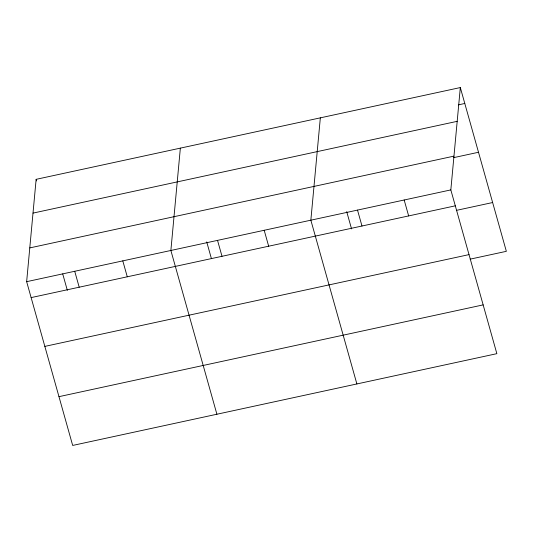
<?xml version="1.0" encoding="UTF-8"?>
<svg xmlns="http://www.w3.org/2000/svg" width="533" height="533" viewBox="0 0 533 533"><rect width="100%" height="100%" fill="white"/><g stroke="black" fill="none" stroke-linecap="round" stroke-linejoin="round"><path stroke-width="0.8" d="M460.319 87.559L450.831 189.901L496.863 353.665L72.681 445.441L26.65 281.677L36.137 179.335L460.319 87.559L506.35 251.323L470.146 259.151M180.354 148.127L170.873 250.477L216.904 414.241M320.34 117.84L310.852 220.189L356.883 383.953M458.36 104.868L464.796 103.475M33.006 213.107L457.187 121.331M29.781 247.905L453.963 156.129M453.57 157.661L478.507 152.265M26.65 281.677L450.831 189.901M31.127 297.601L455.309 205.825M456.435 210.362L492.639 202.533M44.839 346.39L469.02 254.614M58.97 396.659L483.151 304.883M404.174 200.002L408.651 215.918M357.51 210.095L361.987 226.019M346.697 211.614L351.553 228.89M264.195 230.283L268.665 246.206M217.531 240.383L222.008 256.3M206.717 241.895L211.348 258.392M122.797 260.877L127.274 276.8M74.727 271.277L79.197 287.2M36.137 179.335L36.584 180.92M62.714 273.889L67.351 290.378"/></g></svg>
